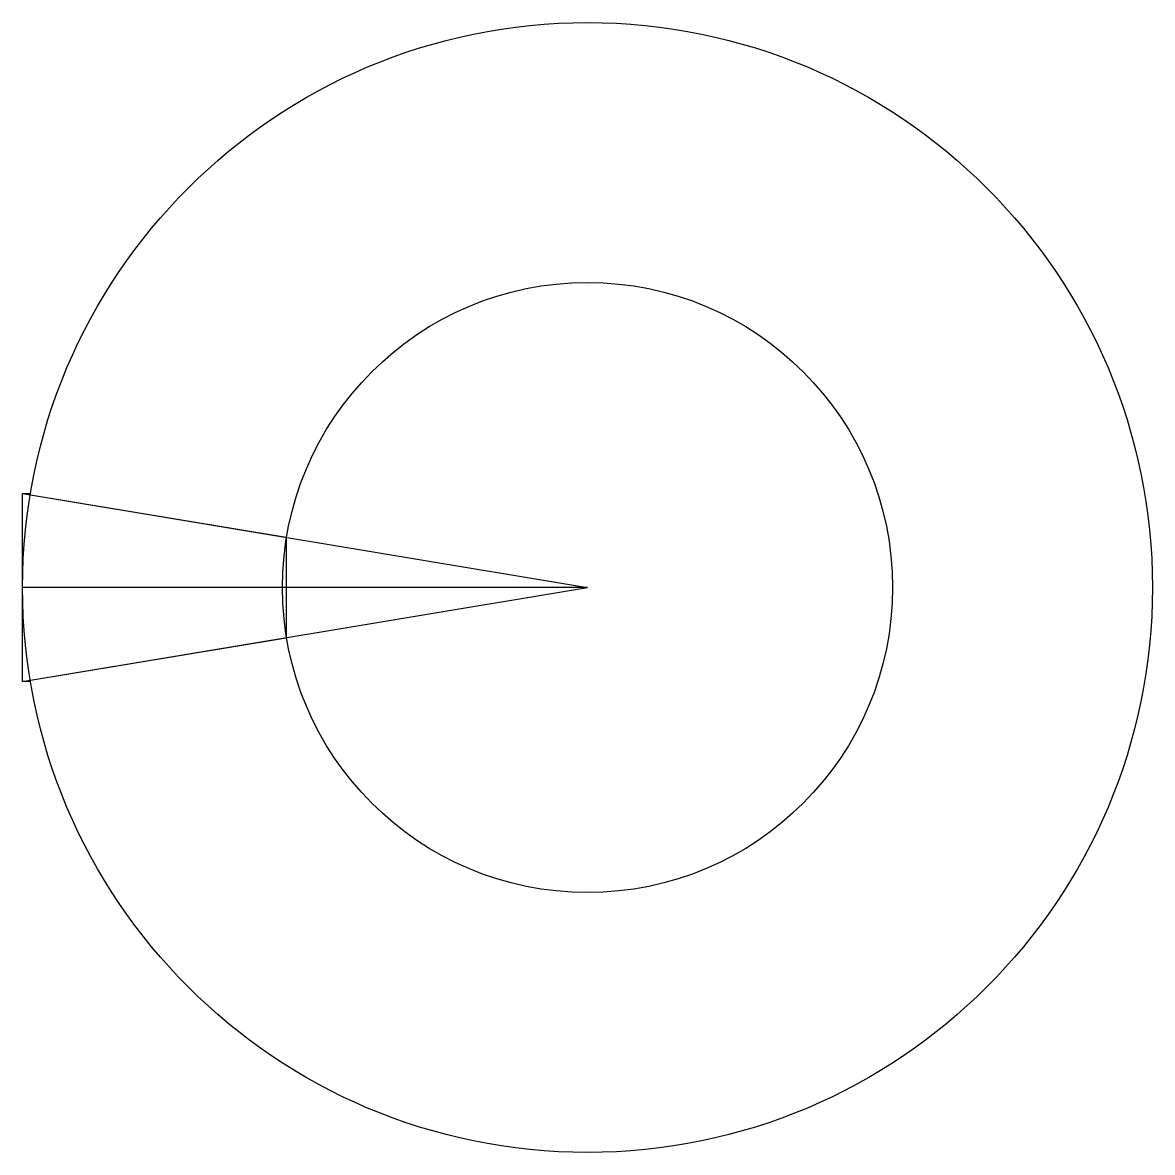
# Model space of a CAD drawing. Header units: millimetres. Extents: x -30 to 30, y -30 to 30.
import ezdxf

# ---------------------------------------------------------------- set-up
doc = ezdxf.new("R2010")
doc.units = ezdxf.units.MM
doc.layers.get('0').update_dxf_attribs({"linetype": 'CONTINUOUS'})

msp = doc.modelspace()

# ---------------------------------------------------------------- linework, layer by layer
for p, q in [((-30, 5), (-29.58, 5)), ((-30, -5), (-30, 5)), ((-30, 5), (0, 0)), ((-30, 5), (-16, 2.667)), ((-16, 2.667), (-16, -2.667)), ((0, 0), (-30, 0)), ((-30, -5), (0, 0)), ((-30, -5), (-16, -2.667)), ((-29.58, -5), (-30, -5))]:
    msp.add_line(p, q)
for radius in [30, 16.2]:
    msp.add_circle((0, 0), radius)

doc.saveas('drawing.dxf')
